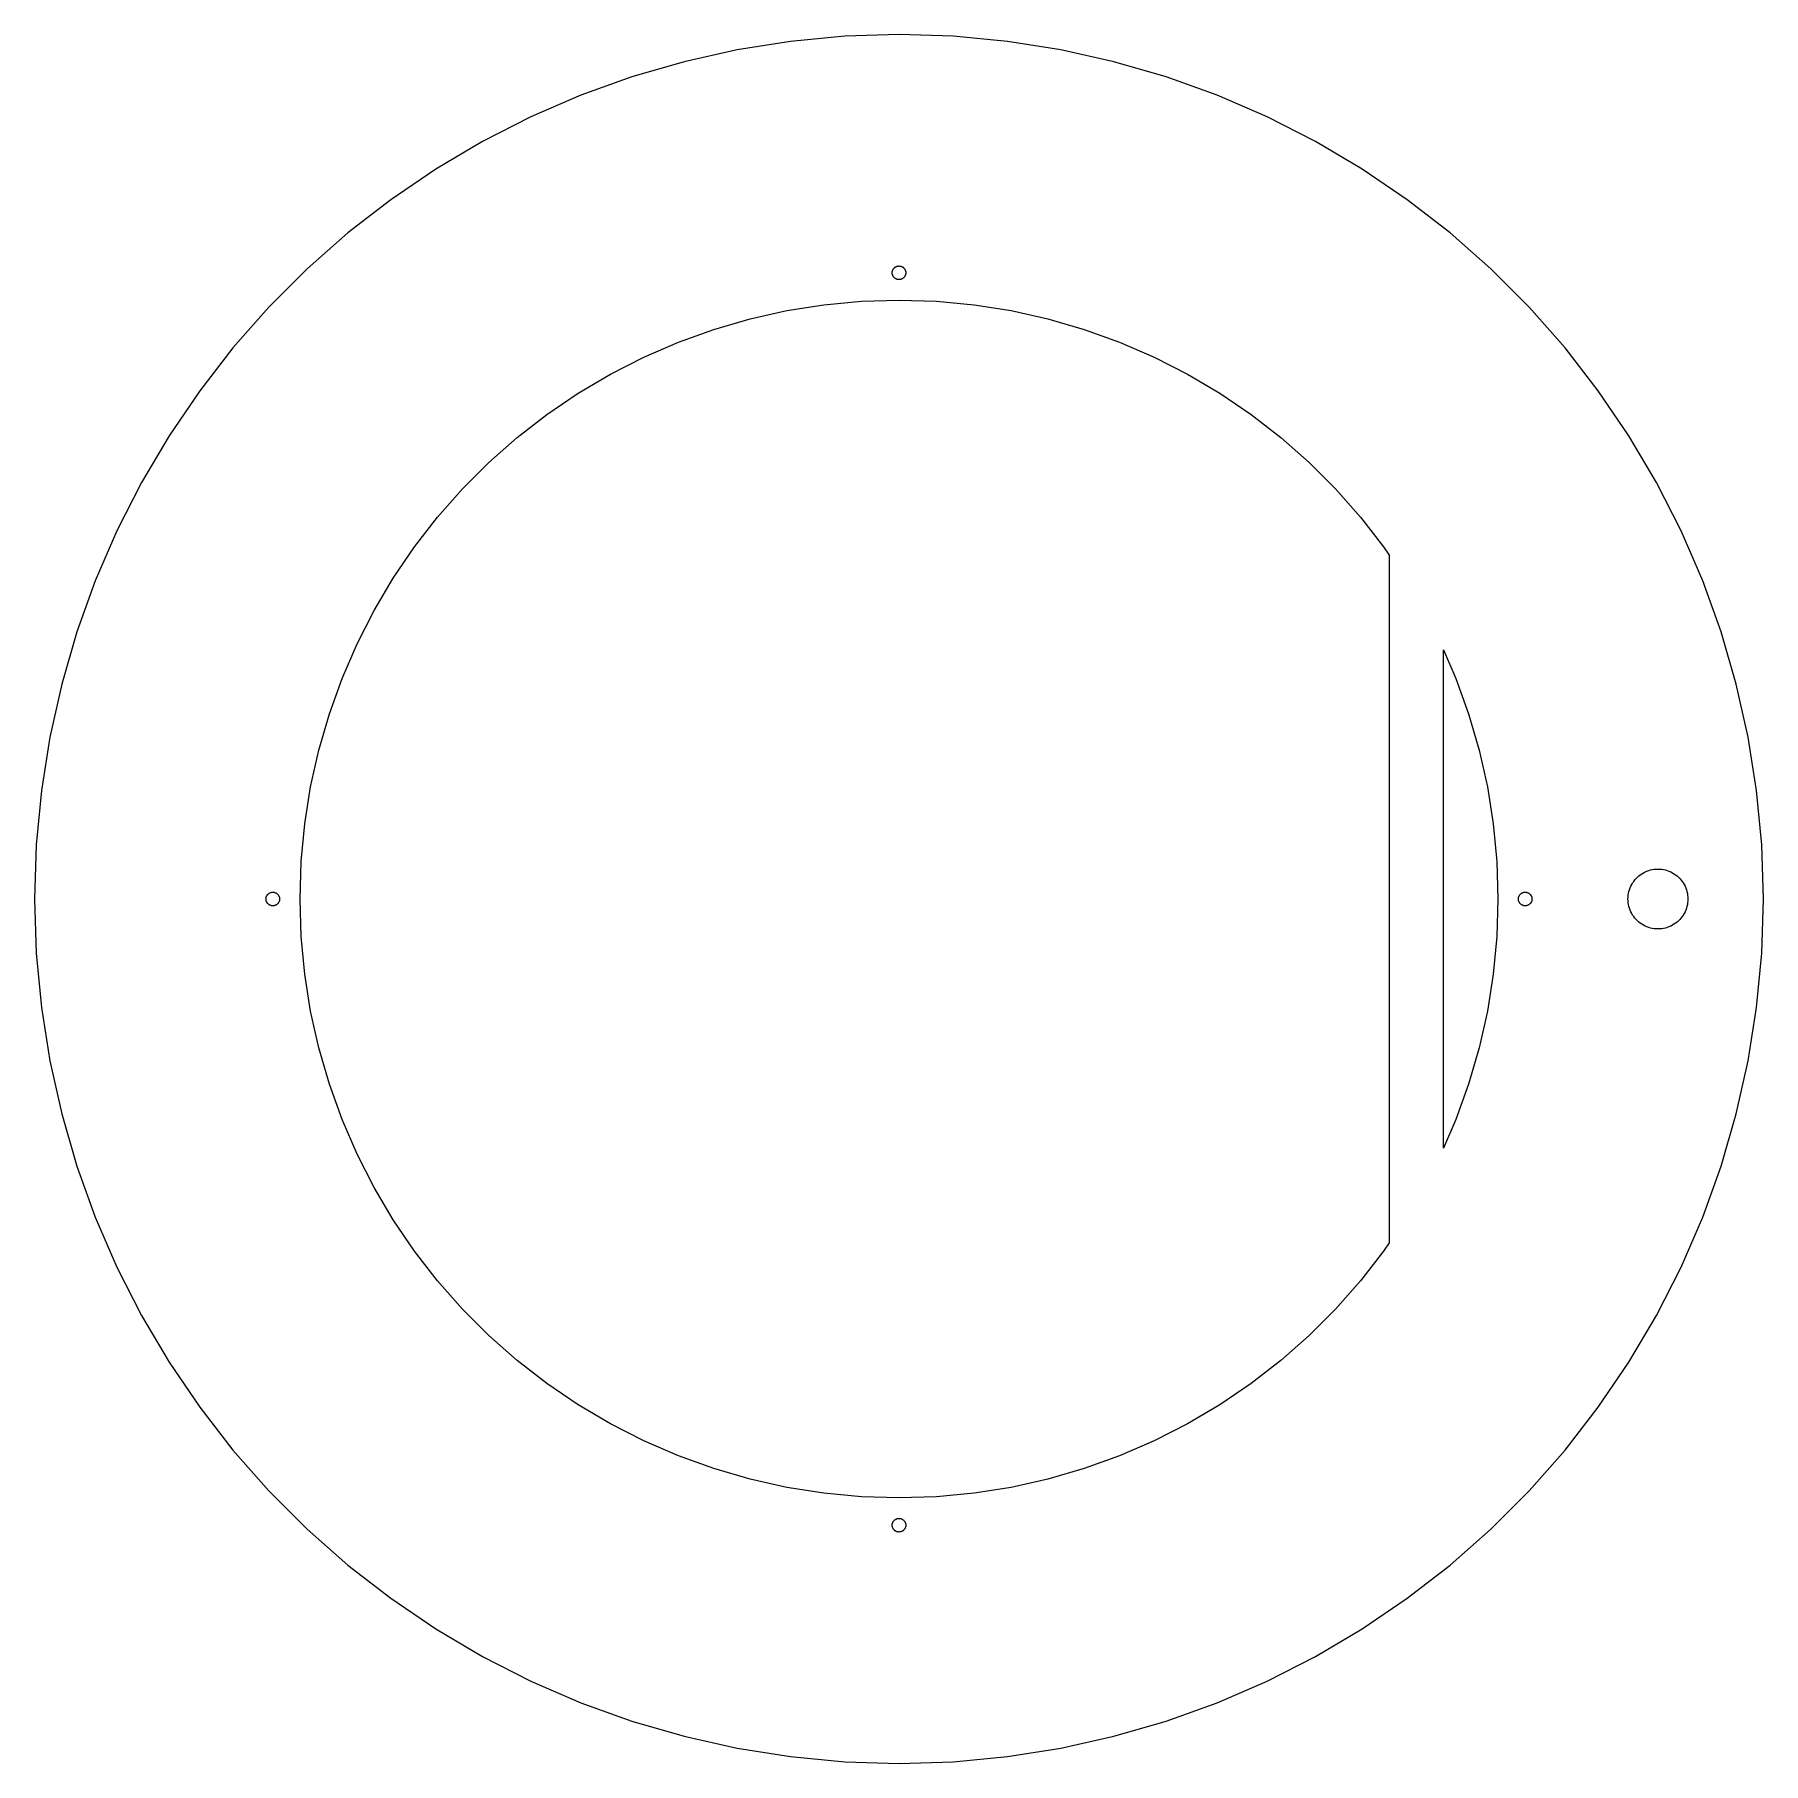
# Model space of a CAD drawing. Header units: metres. Extents: x -318 to 318, y -318 to 318.
import ezdxf

# ---------------------------------------------------------------- set-up
doc = ezdxf.new("R2010")
doc.units = ezdxf.units.M

msp = doc.modelspace()

# ---------------------------------------------------------------- linework, layer by layer
for p, q in [((0, 317.5), (-19.936, 316.873)), ((19.936, 316.873), (0, 317.5)), ((-59.4936, 311.876), (-78.959, 307.525)), ((-39.7933, 314.996), (-59.4936, 311.876)), ((-19.936, 316.873), (-39.7933, 314.996)), ((39.7933, 314.996), (19.936, 316.873)), ((59.4936, 311.876), (39.7933, 314.996)), ((78.959, 307.525), (59.4936, 311.876)), ((-78.959, 307.525), (-98.1129, 301.96)), ((98.1129, 301.96), (78.959, 307.525)), ((-98.1129, 301.96), (-116.88, 295.204)), ((116.88, 295.204), (98.1129, 301.96)), ((-116.88, 295.204), (-135.185, 287.283)), ((135.185, 287.283), (116.88, 295.204)), ((-135.185, 287.283), (-152.957, 278.227)), ((152.957, 278.227), (135.185, 287.283)), ((-152.957, 278.227), (-170.125, 268.074)), ((170.125, 268.074), (152.957, 278.227)), ((-170.125, 268.074), (-186.622, 256.863)), ((186.622, 256.863), (170.125, 268.074)), ((-186.622, 256.863), (-202.382, 244.638)), ((202.382, 244.638), (186.622, 256.863)), ((-202.382, 244.638), (-217.344, 231.448)), ((217.344, 231.448), (202.382, 244.638)), ((-217.344, 231.448), (-231.448, 217.344)), ((-2.5, 230), (-2.49506, 230.157)), ((-2.49506, 229.843), (-2.5, 230)), ((-2.49506, 230.157), (-2.48029, 230.313)), ((-2.48029, 229.687), (-2.49506, 229.843)), ((-2.48029, 230.313), (-2.4557, 230.468)), ((-2.4557, 229.532), (-2.48029, 229.687)), ((-2.4557, 230.468), (-2.42145, 230.622)), ((-2.42145, 229.378), (-2.4557, 229.532)), ((-2.42145, 230.622), (-2.37764, 230.773)), ((-2.37764, 229.227), (-2.42145, 229.378)), ((-2.37764, 230.773), (-2.32443, 230.92)), ((-2.32443, 229.08), (-2.37764, 229.227)), ((-2.32443, 230.92), (-2.26205, 231.064)), ((-2.26205, 228.936), (-2.32443, 229.08)), ((-2.26205, 231.064), (-2.19077, 231.204)), ((-2.19077, 228.796), (-2.26205, 228.936)), ((-2.19077, 231.204), (-2.11081, 231.34)), ((-2.11081, 228.66), (-2.19077, 228.796)), ((-2.11081, 231.34), (-2.02254, 231.469)), ((-2.02254, 228.531), (-2.11081, 228.66)), ((-2.02254, 231.469), (-1.92627, 231.594)), ((-1.92627, 231.594), (-1.82242, 231.711)), ((-1.82242, 231.711), (-1.71136, 231.822)), ((-1.71136, 231.822), (-1.59355, 231.926)), ((-1.59355, 231.926), (-1.46945, 232.023)), ((-1.46945, 232.023), (-1.33955, 232.111)), ((-1.33955, 232.111), (-1.20438, 232.191)), ((-1.20438, 232.191), (-1.06444, 232.262)), ((-1.06444, 232.262), (-0.920303, 232.324)), ((-0.920303, 232.324), (-0.772537, 232.378)), ((-0.772537, 232.378), (-0.621719, 232.421)), ((-0.621719, 232.421), (-0.468445, 232.456)), ((-0.468445, 232.456), (-0.313324, 232.48)), ((-0.313324, 232.48), (-0.156967, 232.495)), ((-0.156967, 232.495), (0, 232.5)), ((0, 232.5), (0.156967, 232.495)), ((0.156967, 232.495), (0.313324, 232.48)), ((0.313324, 232.48), (0.468445, 232.456)), ((0.468445, 232.456), (0.621719, 232.421)), ((0.621719, 232.421), (0.772537, 232.378)), ((0.772537, 232.378), (0.920303, 232.324)), ((0.920303, 232.324), (1.06444, 232.262)), ((1.06444, 232.262), (1.20438, 232.191)), ((1.20438, 232.191), (1.33955, 232.111)), ((1.33955, 232.111), (1.46945, 232.023)), ((1.46945, 232.023), (1.59355, 231.926)), ((1.59355, 231.926), (1.71136, 231.822)), ((1.71136, 231.822), (1.82242, 231.711)), ((1.82242, 231.711), (1.92627, 231.594)), ((1.92627, 231.594), (2.02254, 231.469)), ((2.02254, 231.469), (2.11081, 231.34)), ((2.11081, 228.66), (2.02254, 228.531)), ((2.11081, 231.34), (2.19077, 231.204)), ((2.19077, 228.796), (2.11081, 228.66)), ((2.19077, 231.204), (2.26205, 231.064)), ((2.26205, 228.936), (2.19077, 228.796)), ((2.26205, 231.064), (2.32443, 230.92)), ((2.32443, 229.08), (2.26205, 228.936)), ((2.32443, 230.92), (2.37764, 230.773)), ((2.37764, 229.227), (2.32443, 229.08)), ((2.37764, 230.773), (2.42145, 230.622)), ((2.42145, 229.378), (2.37764, 229.227)), ((2.42145, 230.622), (2.4557, 230.468)), ((2.4557, 229.532), (2.42145, 229.378)), ((2.4557, 230.468), (2.48029, 230.313)), ((2.48029, 229.687), (2.4557, 229.532)), ((2.48029, 230.313), (2.49506, 230.157)), ((2.49506, 229.843), (2.48029, 229.687)), ((2.49506, 230.157), (2.5, 230)), ((2.5, 230), (2.49506, 229.843)), ((231.448, 217.344), (217.344, 231.448)), ((-1.92627, 228.406), (-2.02254, 228.531)), ((-1.82242, 228.289), (-1.92627, 228.406)), ((-1.71136, 228.178), (-1.82242, 228.289)), ((-1.59355, 228.074), (-1.71136, 228.178)), ((-1.46945, 227.977), (-1.59355, 228.074)), ((-1.33955, 227.889), (-1.46945, 227.977)), ((-1.20438, 227.809), (-1.33955, 227.889)), ((-1.06444, 227.738), (-1.20438, 227.809)), ((-0.920303, 227.676), (-1.06444, 227.738)), ((-0.772537, 227.622), (-0.920303, 227.676)), ((-0.621719, 227.579), (-0.772537, 227.622)), ((-0.468445, 227.544), (-0.621719, 227.579)), ((-0.313324, 227.52), (-0.468445, 227.544)), ((-0.156967, 227.505), (-0.313324, 227.52)), ((0, 227.5), (-0.156967, 227.505)), ((0.156967, 227.505), (0, 227.5)), ((0.313324, 227.52), (0.156967, 227.505)), ((0.468445, 227.544), (0.313324, 227.52)), ((0.621719, 227.579), (0.468445, 227.544)), ((0.772537, 227.622), (0.621719, 227.579)), ((0.920303, 227.676), (0.772537, 227.622)), ((1.06444, 227.738), (0.920303, 227.676)), ((1.20438, 227.809), (1.06444, 227.738)), ((1.33955, 227.889), (1.20438, 227.809)), ((1.46945, 227.977), (1.33955, 227.889)), ((1.59355, 228.074), (1.46945, 227.977)), ((1.71136, 228.178), (1.59355, 228.074)), ((1.82242, 228.289), (1.71136, 228.178)), ((1.92627, 228.406), (1.82242, 228.289)), ((2.02254, 228.531), (1.92627, 228.406)), ((-231.448, 217.344), (-244.638, 202.382)), ((-54.7118, 213.088), (-41.2239, 216.103)), ((-41.2239, 216.103), (-27.5733, 218.265)), ((-27.5733, 218.265), (-13.8139, 219.566)), ((-13.8139, 219.566), (0, 220)), ((0, 220), (13.8139, 219.566)), ((13.8139, 219.566), (27.5733, 218.265)), ((27.5733, 218.265), (41.2239, 216.103)), ((41.2239, 216.103), (54.7118, 213.088)), ((244.638, 202.382), (231.448, 217.344)), ((-67.9837, 209.232), (-54.7118, 213.088)), ((54.7118, 213.088), (67.9837, 209.232)), ((-93.6714, 199.062), (-80.9874, 204.551)), ((-80.9874, 204.551), (-67.9837, 209.232)), ((67.9837, 209.232), (80.9874, 204.551)), ((80.9874, 204.551), (93.6714, 199.062)), ((-244.638, 202.382), (-256.863, 186.622)), ((-105.986, 192.787), (-93.6714, 199.062)), ((93.6714, 199.062), (105.986, 192.787)), ((256.863, 186.622), (244.638, 202.382)), ((-117.882, 185.752), (-105.986, 192.787)), ((105.986, 192.787), (117.882, 185.752)), ((-256.863, 186.622), (-268.074, 170.125)), ((-129.313, 177.984), (-117.882, 185.752)), ((117.882, 185.752), (129.313, 177.984)), ((268.074, 170.125), (256.863, 186.622)), ((-140.233, 169.513), (-129.313, 177.984)), ((129.313, 177.984), (140.233, 169.513)), ((-268.074, 170.125), (-278.227, 152.957)), ((-150.6, 160.373), (-140.233, 169.513)), ((140.233, 169.513), (150.6, 160.373)), ((278.227, 152.957), (268.074, 170.125)), ((-160.373, 150.6), (-150.6, 160.373)), ((150.6, 160.373), (160.373, 150.6)), ((-278.227, 152.957), (-287.283, 135.185)), ((287.283, 135.185), (278.227, 152.957)), ((-169.513, 140.233), (-160.373, 150.6)), ((160.373, 150.6), (169.513, 140.233)), ((-177.984, 129.313), (-169.513, 140.233)), ((169.513, 140.233), (177.984, 129.313)), ((-287.283, 135.185), (-295.204, 116.88)), ((295.204, 116.88), (287.283, 135.185)), ((-185.752, 117.882), (-177.984, 129.313)), ((177.984, 129.313), (180, 126.346)), ((180, 126.346), (180, -126.346)), ((-295.204, 116.88), (-301.96, 98.1129)), ((-192.787, 105.986), (-185.752, 117.882)), ((301.96, 98.1129), (295.204, 116.88)), ((-199.062, 93.6714), (-192.787, 105.986)), ((-301.96, 98.1129), (-307.525, 78.959)), ((307.525, 78.959), (301.96, 98.1129)), ((-204.551, 80.9874), (-199.062, 93.6714)), ((200, 91.5037), (204.551, 80.9874)), ((200, -91.5037), (200, 91.5037)), ((-307.525, 78.959), (-311.876, 59.4936)), ((-209.232, 67.9837), (-204.551, 80.9874)), ((204.551, 80.9874), (209.232, 67.9837)), ((311.876, 59.4936), (307.525, 78.959)), ((-213.088, 54.7118), (-209.232, 67.9837)), ((209.232, 67.9837), (213.088, 54.7118)), ((-311.876, 59.4936), (-314.996, 39.7933)), ((314.996, 39.7933), (311.876, 59.4936)), ((-216.103, 41.2239), (-213.088, 54.7118)), ((213.088, 54.7118), (216.103, 41.2239)), ((-314.996, 39.7933), (-316.873, 19.936)), ((-218.265, 27.5733), (-216.103, 41.2239)), ((216.103, 41.2239), (218.265, 27.5733)), ((316.873, 19.936), (314.996, 39.7933)), ((-219.566, 13.8139), (-218.265, 27.5733)), ((218.265, 27.5733), (219.566, 13.8139)), ((-316.873, 19.936), (-317.5, 0)), ((317.5, 0), (316.873, 19.936)), ((-220, 0), (-219.566, 13.8139)), ((219.566, 13.8139), (220, 0)), ((269.462, 5.89409), (269.851, 6.46564)), ((269.851, 6.46564), (270.274, 7.01166)), ((270.274, 7.01166), (270.731, 7.53001)), ((270.731, 7.53001), (271.22, 8.01865)), ((271.22, 8.01865), (271.738, 8.47563)), ((271.738, 8.47563), (272.284, 8.89919)), ((272.284, 8.89919), (272.856, 9.2876)), ((272.856, 9.2876), (273.451, 9.63936)), ((273.451, 9.63936), (274.066, 9.95309)), ((274.066, 9.95309), (274.701, 10.2275)), ((274.701, 10.2275), (275.351, 10.4616)), ((275.351, 10.4616), (276.014, 10.6544)), ((276.014, 10.6544), (276.689, 10.8051)), ((276.689, 10.8051), (277.371, 10.9133)), ((277.371, 10.9133), (278.059, 10.9783)), ((278.059, 10.9783), (278.75, 11)), ((278.75, 11), (279.441, 10.9783)), ((279.441, 10.9783), (280.129, 10.9133)), ((280.129, 10.9133), (280.811, 10.8051)), ((280.811, 10.8051), (281.486, 10.6544)), ((281.486, 10.6544), (282.149, 10.4616)), ((282.149, 10.4616), (282.799, 10.2275)), ((282.799, 10.2275), (283.434, 9.95309)), ((283.434, 9.95309), (284.049, 9.63936)), ((284.049, 9.63936), (284.644, 9.2876)), ((284.644, 9.2876), (285.216, 8.89919)), ((285.216, 8.89919), (285.762, 8.47563)), ((285.762, 8.47563), (286.28, 8.01865)), ((286.28, 8.01865), (286.769, 7.53001)), ((286.769, 7.53001), (287.226, 7.01166)), ((287.226, 7.01166), (287.649, 6.46564)), ((287.649, 6.46564), (288.038, 5.89409)), ((-317.5, 0), (-316.873, -19.936)), ((-232.5, 0), (-232.495, 0.156967)), ((-232.495, -0.156967), (-232.5, 0)), ((-232.495, 0.156967), (-232.48, 0.313324)), ((-232.48, 0.313324), (-232.456, 0.468445)), ((-232.456, 0.468445), (-232.421, 0.621719)), ((-232.421, 0.621719), (-232.378, 0.772537)), ((-232.378, 0.772537), (-232.324, 0.920303)), ((-232.324, 0.920303), (-232.262, 1.06444)), ((-232.262, 1.06444), (-232.191, 1.20438)), ((-232.191, 1.20438), (-232.111, 1.33955)), ((-232.111, 1.33955), (-232.023, 1.46945)), ((-232.023, 1.46945), (-231.926, 1.59355)), ((-231.926, 1.59355), (-231.822, 1.71136)), ((-231.822, 1.71136), (-231.711, 1.82242)), ((-231.711, 1.82242), (-231.594, 1.92627)), ((-231.594, 1.92627), (-231.469, 2.02254)), ((-231.469, 2.02254), (-231.34, 2.11081)), ((-231.34, 2.11081), (-231.204, 2.19077)), ((-231.204, 2.19077), (-231.064, 2.26205)), ((-231.064, 2.26205), (-230.92, 2.32443)), ((-230.92, 2.32443), (-230.773, 2.37764)), ((-230.773, 2.37764), (-230.622, 2.42145)), ((-230.622, 2.42145), (-230.468, 2.4557)), ((-230.468, 2.4557), (-230.313, 2.48029)), ((-230.313, 2.48029), (-230.157, 2.49506)), ((-230.157, 2.49506), (-230, 2.5)), ((-230, 2.5), (-229.843, 2.49506)), ((-229.843, 2.49506), (-229.687, 2.48029)), ((-229.687, 2.48029), (-229.532, 2.4557)), ((-229.532, 2.4557), (-229.378, 2.42145)), ((-229.378, 2.42145), (-229.227, 2.37764)), ((-229.227, 2.37764), (-229.08, 2.32443)), ((-229.08, 2.32443), (-228.936, 2.26205)), ((-228.936, 2.26205), (-228.796, 2.19077)), ((-228.796, 2.19077), (-228.66, 2.11081)), ((-228.66, 2.11081), (-228.531, 2.02254)), ((-228.531, 2.02254), (-228.406, 1.92627)), ((-228.406, 1.92627), (-228.289, 1.82242)), ((-228.289, 1.82242), (-228.178, 1.71136)), ((-228.178, 1.71136), (-228.074, 1.59355)), ((-228.074, 1.59355), (-227.977, 1.46945)), ((-227.977, 1.46945), (-227.889, 1.33955)), ((-227.889, 1.33955), (-227.809, 1.20438)), ((-227.809, 1.20438), (-227.738, 1.06444)), ((-227.738, 1.06444), (-227.676, 0.920303)), ((-227.676, 0.920303), (-227.622, 0.772537)), ((-227.622, 0.772537), (-227.579, 0.621719)), ((-227.579, 0.621719), (-227.544, 0.468445)), ((-227.544, 0.468445), (-227.52, 0.313324)), ((-227.52, 0.313324), (-227.505, 0.156967)), ((-227.505, 0.156967), (-227.5, 0)), ((-227.5, 0), (-227.505, -0.156967)), ((-219.566, -13.8139), (-220, 0)), ((220, 0), (219.566, -13.8139)), ((227.5, 0), (227.505, 0.156967)), ((227.505, -0.156967), (227.5, 0)), ((227.505, 0.156967), (227.52, 0.313324)), ((227.52, 0.313324), (227.544, 0.468445)), ((227.544, 0.468445), (227.579, 0.621719)), ((227.579, 0.621719), (227.622, 0.772537)), ((227.622, 0.772537), (227.676, 0.920303)), ((227.676, 0.920303), (227.738, 1.06444)), ((227.738, 1.06444), (227.809, 1.20438)), ((227.809, 1.20438), (227.889, 1.33955)), ((227.889, 1.33955), (227.977, 1.46945)), ((227.977, 1.46945), (228.074, 1.59355)), ((228.074, 1.59355), (228.178, 1.71136)), ((228.178, 1.71136), (228.289, 1.82242)), ((228.289, 1.82242), (228.406, 1.92627)), ((228.406, 1.92627), (228.531, 2.02254)), ((228.531, 2.02254), (228.66, 2.11081)), ((228.66, 2.11081), (228.796, 2.19077)), ((228.796, 2.19077), (228.936, 2.26205)), ((228.936, 2.26205), (229.08, 2.32443)), ((229.08, 2.32443), (229.227, 2.37764)), ((229.227, 2.37764), (229.378, 2.42145)), ((229.378, 2.42145), (229.532, 2.4557)), ((229.532, 2.4557), (229.687, 2.48029)), ((229.687, 2.48029), (229.843, 2.49506)), ((229.843, 2.49506), (230, 2.5)), ((230, 2.5), (230.157, 2.49506)), ((230.157, 2.49506), (230.313, 2.48029)), ((230.313, 2.48029), (230.468, 2.4557)), ((230.468, 2.4557), (230.622, 2.42145)), ((230.622, 2.42145), (230.773, 2.37764)), ((230.773, 2.37764), (230.92, 2.32443)), ((230.92, 2.32443), (231.064, 2.26205)), ((231.064, 2.26205), (231.204, 2.19077)), ((231.204, 2.19077), (231.34, 2.11081)), ((231.34, 2.11081), (231.469, 2.02254)), ((231.469, 2.02254), (231.594, 1.92627)), ((231.594, 1.92627), (231.711, 1.82242)), ((231.711, 1.82242), (231.822, 1.71136)), ((231.822, 1.71136), (231.926, 1.59355)), ((231.926, 1.59355), (232.023, 1.46945)), ((232.023, 1.46945), (232.111, 1.33955)), ((232.111, 1.33955), (232.191, 1.20438)), ((232.191, 1.20438), (232.262, 1.06444)), ((232.262, 1.06444), (232.324, 0.920303)), ((232.324, 0.920303), (232.378, 0.772537)), ((232.378, 0.772537), (232.421, 0.621719)), ((232.421, 0.621719), (232.456, 0.468445)), ((232.456, 0.468445), (232.48, 0.313324)), ((232.48, 0.313324), (232.495, 0.156967)), ((232.495, 0.156967), (232.5, 0)), ((232.5, 0), (232.495, -0.156967)), ((267.75, 0), (267.772, 0.690689)), ((267.772, -0.690689), (267.75, 0)), ((267.772, 0.690689), (267.837, 1.37866)), ((267.837, 1.37866), (267.945, 2.06119)), ((267.945, 2.06119), (268.096, 2.73558)), ((268.096, 2.73558), (268.288, 3.39919)), ((268.288, 3.39919), (268.522, 4.04936)), ((268.522, 4.04936), (268.797, 4.68356)), ((268.797, 4.68356), (269.111, 5.29929)), ((269.111, 5.29929), (269.462, 5.89409)), ((288.038, 5.89409), (288.389, 5.29929)), ((288.389, 5.29929), (288.703, 4.68356)), ((288.703, 4.68356), (288.978, 4.04936)), ((288.978, 4.04936), (289.212, 3.39919)), ((289.212, 3.39919), (289.404, 2.73558)), ((289.404, 2.73558), (289.555, 2.06119)), ((289.555, 2.06119), (289.663, 1.37866)), ((289.663, 1.37866), (289.728, 0.690689)), ((289.728, 0.690689), (289.75, 0)), ((289.75, 0), (289.728, -0.690689)), ((316.873, -19.936), (317.5, 0)), ((-232.48, -0.313324), (-232.495, -0.156967)), ((-232.456, -0.468445), (-232.48, -0.313324)), ((-232.421, -0.621719), (-232.456, -0.468445)), ((-232.378, -0.772537), (-232.421, -0.621719)), ((-232.324, -0.920303), (-232.378, -0.772537)), ((-232.262, -1.06444), (-232.324, -0.920303)), ((-232.191, -1.20438), (-232.262, -1.06444)), ((-232.111, -1.33955), (-232.191, -1.20438)), ((-232.023, -1.46945), (-232.111, -1.33955)), ((-231.926, -1.59355), (-232.023, -1.46945)), ((-231.822, -1.71136), (-231.926, -1.59355)), ((-231.711, -1.82242), (-231.822, -1.71136)), ((-231.594, -1.92627), (-231.711, -1.82242)), ((-231.469, -2.02254), (-231.594, -1.92627)), ((-231.34, -2.11081), (-231.469, -2.02254)), ((-231.204, -2.19077), (-231.34, -2.11081)), ((-231.064, -2.26205), (-231.204, -2.19077)), ((-230.92, -2.32443), (-231.064, -2.26205)), ((-230.773, -2.37764), (-230.92, -2.32443)), ((-230.622, -2.42145), (-230.773, -2.37764)), ((-230.468, -2.4557), (-230.622, -2.42145)), ((-230.313, -2.48029), (-230.468, -2.4557)), ((-230.157, -2.49506), (-230.313, -2.48029)), ((-230, -2.5), (-230.157, -2.49506)), ((-229.843, -2.49506), (-230, -2.5)), ((-229.687, -2.48029), (-229.843, -2.49506)), ((-229.532, -2.4557), (-229.687, -2.48029)), ((-229.378, -2.42145), (-229.532, -2.4557)), ((-229.227, -2.37764), (-229.378, -2.42145)), ((-229.08, -2.32443), (-229.227, -2.37764)), ((-228.936, -2.26205), (-229.08, -2.32443)), ((-228.796, -2.19077), (-228.936, -2.26205)), ((-228.66, -2.11081), (-228.796, -2.19077)), ((-228.531, -2.02254), (-228.66, -2.11081)), ((-228.406, -1.92627), (-228.531, -2.02254)), ((-228.289, -1.82242), (-228.406, -1.92627)), ((-228.178, -1.71136), (-228.289, -1.82242)), ((-228.074, -1.59355), (-228.178, -1.71136)), ((-227.977, -1.46945), (-228.074, -1.59355)), ((-227.889, -1.33955), (-227.977, -1.46945)), ((-227.809, -1.20438), (-227.889, -1.33955)), ((-227.738, -1.06444), (-227.809, -1.20438)), ((-227.676, -0.920303), (-227.738, -1.06444)), ((-227.622, -0.772537), (-227.676, -0.920303)), ((-227.579, -0.621719), (-227.622, -0.772537)), ((-227.544, -0.468445), (-227.579, -0.621719)), ((-227.52, -0.313324), (-227.544, -0.468445)), ((-227.505, -0.156967), (-227.52, -0.313324)), ((227.52, -0.313324), (227.505, -0.156967)), ((227.544, -0.468445), (227.52, -0.313324)), ((227.579, -0.621719), (227.544, -0.468445)), ((227.622, -0.772537), (227.579, -0.621719)), ((227.676, -0.920303), (227.622, -0.772537)), ((227.738, -1.06444), (227.676, -0.920303)), ((227.809, -1.20438), (227.738, -1.06444)), ((227.889, -1.33955), (227.809, -1.20438)), ((227.977, -1.46945), (227.889, -1.33955)), ((228.074, -1.59355), (227.977, -1.46945)), ((228.178, -1.71136), (228.074, -1.59355)), ((228.289, -1.82242), (228.178, -1.71136)), ((228.406, -1.92627), (228.289, -1.82242)), ((228.531, -2.02254), (228.406, -1.92627)), ((228.66, -2.11081), (228.531, -2.02254)), ((228.796, -2.19077), (228.66, -2.11081)), ((228.936, -2.26205), (228.796, -2.19077)), ((229.08, -2.32443), (228.936, -2.26205)), ((229.227, -2.37764), (229.08, -2.32443)), ((229.378, -2.42145), (229.227, -2.37764)), ((229.532, -2.4557), (229.378, -2.42145)), ((229.687, -2.48029), (229.532, -2.4557)), ((229.843, -2.49506), (229.687, -2.48029)), ((230, -2.5), (229.843, -2.49506)), ((230.157, -2.49506), (230, -2.5)), ((230.313, -2.48029), (230.157, -2.49506)), ((230.468, -2.4557), (230.313, -2.48029)), ((230.622, -2.42145), (230.468, -2.4557)), ((230.773, -2.37764), (230.622, -2.42145)), ((230.92, -2.32443), (230.773, -2.37764)), ((231.064, -2.26205), (230.92, -2.32443)), ((231.204, -2.19077), (231.064, -2.26205)), ((231.34, -2.11081), (231.204, -2.19077)), ((231.469, -2.02254), (231.34, -2.11081)), ((231.594, -1.92627), (231.469, -2.02254)), ((231.711, -1.82242), (231.594, -1.92627)), ((231.822, -1.71136), (231.711, -1.82242)), ((231.926, -1.59355), (231.822, -1.71136)), ((232.023, -1.46945), (231.926, -1.59355)), ((232.111, -1.33955), (232.023, -1.46945)), ((232.191, -1.20438), (232.111, -1.33955)), ((232.262, -1.06444), (232.191, -1.20438)), ((232.324, -0.920303), (232.262, -1.06444)), ((232.378, -0.772537), (232.324, -0.920303)), ((232.421, -0.621719), (232.378, -0.772537)), ((232.456, -0.468445), (232.421, -0.621719)), ((232.48, -0.313324), (232.456, -0.468445)), ((232.495, -0.156967), (232.48, -0.313324)), ((267.837, -1.37866), (267.772, -0.690689)), ((267.945, -2.06119), (267.837, -1.37866)), ((268.096, -2.73558), (267.945, -2.06119)), ((268.288, -3.39919), (268.096, -2.73558)), ((268.522, -4.04936), (268.288, -3.39919)), ((268.797, -4.68356), (268.522, -4.04936)), ((269.111, -5.29929), (268.797, -4.68356)), ((269.462, -5.89409), (269.111, -5.29929)), ((269.851, -6.46564), (269.462, -5.89409)), ((288.038, -5.89409), (287.649, -6.46564)), ((288.389, -5.29929), (288.038, -5.89409)), ((288.703, -4.68356), (288.389, -5.29929)), ((288.978, -4.04936), (288.703, -4.68356)), ((289.212, -3.39919), (288.978, -4.04936)), ((289.404, -2.73558), (289.212, -3.39919)), ((289.555, -2.06119), (289.404, -2.73558)), ((289.663, -1.37866), (289.555, -2.06119)), ((289.728, -0.690689), (289.663, -1.37866)), ((270.274, -7.01166), (269.851, -6.46564)), ((270.731, -7.53001), (270.274, -7.01166)), ((271.22, -8.01865), (270.731, -7.53001)), ((271.738, -8.47563), (271.22, -8.01865)), ((272.284, -8.89919), (271.738, -8.47563)), ((272.856, -9.2876), (272.284, -8.89919)), ((273.451, -9.63936), (272.856, -9.2876)), ((274.066, -9.95309), (273.451, -9.63936)), ((274.701, -10.2275), (274.066, -9.95309)), ((275.351, -10.4616), (274.701, -10.2275)), ((276.014, -10.6544), (275.351, -10.4616)), ((276.689, -10.8051), (276.014, -10.6544)), ((277.371, -10.9133), (276.689, -10.8051)), ((278.059, -10.9783), (277.371, -10.9133)), ((278.75, -11), (278.059, -10.9783)), ((279.441, -10.9783), (278.75, -11)), ((280.129, -10.9133), (279.441, -10.9783)), ((280.811, -10.8051), (280.129, -10.9133)), ((281.486, -10.6544), (280.811, -10.8051)), ((282.149, -10.4616), (281.486, -10.6544)), ((282.799, -10.2275), (282.149, -10.4616)), ((283.434, -9.95309), (282.799, -10.2275)), ((284.049, -9.63936), (283.434, -9.95309)), ((284.644, -9.2876), (284.049, -9.63936)), ((285.216, -8.89919), (284.644, -9.2876)), ((285.762, -8.47563), (285.216, -8.89919)), ((286.28, -8.01865), (285.762, -8.47563)), ((286.769, -7.53001), (286.28, -8.01865)), ((287.226, -7.01166), (286.769, -7.53001)), ((287.649, -6.46564), (287.226, -7.01166)), ((-218.265, -27.5733), (-219.566, -13.8139)), ((219.566, -13.8139), (218.265, -27.5733)), ((-316.873, -19.936), (-314.996, -39.7933)), ((314.996, -39.7933), (316.873, -19.936)), ((-216.103, -41.2239), (-218.265, -27.5733)), ((218.265, -27.5733), (216.103, -41.2239)), ((-314.996, -39.7933), (-311.876, -59.4936)), ((-213.088, -54.7118), (-216.103, -41.2239)), ((216.103, -41.2239), (213.088, -54.7118)), ((311.876, -59.4936), (314.996, -39.7933)), ((-209.232, -67.9837), (-213.088, -54.7118)), ((213.088, -54.7118), (209.232, -67.9837)), ((-311.876, -59.4936), (-307.525, -78.959)), ((307.525, -78.959), (311.876, -59.4936)), ((-204.551, -80.9874), (-209.232, -67.9837)), ((209.232, -67.9837), (204.551, -80.9874)), ((-307.525, -78.959), (-301.96, -98.1129)), ((-199.062, -93.6714), (-204.551, -80.9874)), ((204.551, -80.9874), (200, -91.5037)), ((301.96, -98.1129), (307.525, -78.959)), ((-192.787, -105.986), (-199.062, -93.6714)), ((-301.96, -98.1129), (-295.204, -116.88)), ((295.204, -116.88), (301.96, -98.1129)), ((-185.752, -117.882), (-192.787, -105.986)), ((-295.204, -116.88), (-287.283, -135.185)), ((-177.984, -129.313), (-185.752, -117.882)), ((287.283, -135.185), (295.204, -116.88)), ((180, -126.346), (177.984, -129.313)), ((-169.513, -140.233), (-177.984, -129.313)), ((177.984, -129.313), (169.513, -140.233)), ((-287.283, -135.185), (-278.227, -152.957)), ((278.227, -152.957), (287.283, -135.185)), ((-160.373, -150.6), (-169.513, -140.233)), ((169.513, -140.233), (160.373, -150.6)), ((-150.6, -160.373), (-160.373, -150.6)), ((160.373, -150.6), (150.6, -160.373)), ((-278.227, -152.957), (-268.074, -170.125)), ((268.074, -170.125), (278.227, -152.957)), ((-140.233, -169.513), (-150.6, -160.373)), ((150.6, -160.373), (140.233, -169.513)), ((-268.074, -170.125), (-256.863, -186.622)), ((-129.313, -177.984), (-140.233, -169.513)), ((140.233, -169.513), (129.313, -177.984)), ((256.863, -186.622), (268.074, -170.125)), ((-117.882, -185.752), (-129.313, -177.984)), ((129.313, -177.984), (117.882, -185.752)), ((-256.863, -186.622), (-244.638, -202.382)), ((-105.986, -192.787), (-117.882, -185.752)), ((117.882, -185.752), (105.986, -192.787)), ((244.638, -202.382), (256.863, -186.622)), ((-93.6714, -199.062), (-105.986, -192.787)), ((105.986, -192.787), (93.6714, -199.062)), ((-244.638, -202.382), (-231.448, -217.344)), ((-80.9874, -204.551), (-93.6714, -199.062)), ((93.6714, -199.062), (80.9874, -204.551)), ((231.448, -217.344), (244.638, -202.382)), ((-67.9837, -209.232), (-80.9874, -204.551)), ((-54.7118, -213.088), (-67.9837, -209.232)), ((67.9837, -209.232), (54.7118, -213.088)), ((80.9874, -204.551), (67.9837, -209.232)), ((-41.2239, -216.103), (-54.7118, -213.088)), ((54.7118, -213.088), (41.2239, -216.103)), ((-231.448, -217.344), (-217.344, -231.448)), ((-27.5733, -218.265), (-41.2239, -216.103)), ((-13.8139, -219.566), (-27.5733, -218.265)), ((0, -220), (-13.8139, -219.566)), ((13.8139, -219.566), (0, -220)), ((27.5733, -218.265), (13.8139, -219.566)), ((41.2239, -216.103), (27.5733, -218.265)), ((217.344, -231.448), (231.448, -217.344)), ((-2.11081, -228.66), (-2.02254, -228.531)), ((-2.02254, -228.531), (-1.92627, -228.406)), ((-1.92627, -228.406), (-1.82242, -228.289)), ((-1.82242, -228.289), (-1.71136, -228.178)), ((-1.71136, -228.178), (-1.59355, -228.074)), ((-1.59355, -228.074), (-1.46945, -227.977)), ((-1.46945, -227.977), (-1.33955, -227.889)), ((-1.33955, -227.889), (-1.20438, -227.809)), ((-1.20438, -227.809), (-1.06444, -227.738)), ((-1.06444, -227.738), (-0.920303, -227.676)), ((-0.920303, -227.676), (-0.772537, -227.622)), ((-0.772537, -227.622), (-0.621719, -227.579)), ((-0.621719, -227.579), (-0.468445, -227.544)), ((-0.468445, -227.544), (-0.313324, -227.52)), ((-0.313324, -227.52), (-0.156967, -227.505)), ((-0.156967, -227.505), (0, -227.5)), ((0, -227.5), (0.156967, -227.505)), ((0.156967, -227.505), (0.313324, -227.52)), ((0.313324, -227.52), (0.468445, -227.544)), ((0.468445, -227.544), (0.621719, -227.579)), ((0.621719, -227.579), (0.772537, -227.622)), ((0.772537, -227.622), (0.920303, -227.676)), ((0.920303, -227.676), (1.06444, -227.738)), ((1.06444, -227.738), (1.20438, -227.809)), ((1.20438, -227.809), (1.33955, -227.889)), ((1.33955, -227.889), (1.46945, -227.977)), ((1.46945, -227.977), (1.59355, -228.074)), ((1.59355, -228.074), (1.71136, -228.178)), ((1.71136, -228.178), (1.82242, -228.289)), ((1.82242, -228.289), (1.92627, -228.406)), ((1.92627, -228.406), (2.02254, -228.531)), ((2.02254, -228.531), (2.11081, -228.66)), ((-217.344, -231.448), (-202.382, -244.638)), ((-2.5, -230), (-2.49506, -229.843)), ((-2.49506, -230.157), (-2.5, -230)), ((-2.49506, -229.843), (-2.48029, -229.687)), ((-2.48029, -230.313), (-2.49506, -230.157)), ((-2.48029, -229.687), (-2.4557, -229.532)), ((-2.4557, -230.468), (-2.48029, -230.313)), ((-2.4557, -229.532), (-2.42145, -229.378)), ((-2.42145, -230.622), (-2.4557, -230.468)), ((-2.42145, -229.378), (-2.37764, -229.227)), ((-2.37764, -230.773), (-2.42145, -230.622)), ((-2.37764, -229.227), (-2.32443, -229.08)), ((-2.32443, -230.92), (-2.37764, -230.773)), ((-2.32443, -229.08), (-2.26205, -228.936)), ((-2.26205, -231.064), (-2.32443, -230.92)), ((-2.26205, -228.936), (-2.19077, -228.796)), ((-2.19077, -231.204), (-2.26205, -231.064)), ((-2.19077, -228.796), (-2.11081, -228.66)), ((-2.11081, -231.34), (-2.19077, -231.204)), ((-2.02254, -231.469), (-2.11081, -231.34)), ((-1.92627, -231.594), (-2.02254, -231.469)), ((-1.82242, -231.711), (-1.92627, -231.594)), ((-1.71136, -231.822), (-1.82242, -231.711)), ((-1.59355, -231.926), (-1.71136, -231.822)), ((-1.46945, -232.023), (-1.59355, -231.926)), ((-1.33955, -232.111), (-1.46945, -232.023)), ((-1.20438, -232.191), (-1.33955, -232.111)), ((-1.06444, -232.262), (-1.20438, -232.191)), ((-0.920303, -232.324), (-1.06444, -232.262)), ((-0.772537, -232.378), (-0.920303, -232.324)), ((-0.621719, -232.421), (-0.772537, -232.378)), ((-0.468445, -232.456), (-0.621719, -232.421)), ((-0.313324, -232.48), (-0.468445, -232.456)), ((-0.156967, -232.495), (-0.313324, -232.48)), ((0, -232.5), (-0.156967, -232.495)), ((0.156967, -232.495), (0, -232.5)), ((0.313324, -232.48), (0.156967, -232.495)), ((0.468445, -232.456), (0.313324, -232.48)), ((0.621719, -232.421), (0.468445, -232.456)), ((0.772537, -232.378), (0.621719, -232.421)), ((0.920303, -232.324), (0.772537, -232.378)), ((1.06444, -232.262), (0.920303, -232.324)), ((1.20438, -232.191), (1.06444, -232.262)), ((1.33955, -232.111), (1.20438, -232.191)), ((1.46945, -232.023), (1.33955, -232.111)), ((1.59355, -231.926), (1.46945, -232.023)), ((1.71136, -231.822), (1.59355, -231.926)), ((1.82242, -231.711), (1.71136, -231.822)), ((1.92627, -231.594), (1.82242, -231.711)), ((2.02254, -231.469), (1.92627, -231.594)), ((2.11081, -231.34), (2.02254, -231.469)), ((2.11081, -228.66), (2.19077, -228.796)), ((2.19077, -231.204), (2.11081, -231.34)), ((2.19077, -228.796), (2.26205, -228.936)), ((2.26205, -231.064), (2.19077, -231.204)), ((2.26205, -228.936), (2.32443, -229.08)), ((2.32443, -230.92), (2.26205, -231.064)), ((2.32443, -229.08), (2.37764, -229.227)), ((2.37764, -230.773), (2.32443, -230.92)), ((2.37764, -229.227), (2.42145, -229.378)), ((2.42145, -230.622), (2.37764, -230.773)), ((2.42145, -229.378), (2.4557, -229.532)), ((2.4557, -230.468), (2.42145, -230.622)), ((2.4557, -229.532), (2.48029, -229.687)), ((2.48029, -230.313), (2.4557, -230.468)), ((2.48029, -229.687), (2.49506, -229.843)), ((2.49506, -230.157), (2.48029, -230.313)), ((2.49506, -229.843), (2.5, -230)), ((2.5, -230), (2.49506, -230.157)), ((202.382, -244.638), (217.344, -231.448)), ((-202.382, -244.638), (-186.622, -256.863)), ((186.622, -256.863), (202.382, -244.638)), ((-186.622, -256.863), (-170.125, -268.074)), ((170.125, -268.074), (186.622, -256.863)), ((-170.125, -268.074), (-152.957, -278.227)), ((152.957, -278.227), (170.125, -268.074)), ((-152.957, -278.227), (-135.185, -287.283)), ((135.185, -287.283), (152.957, -278.227)), ((-135.185, -287.283), (-116.88, -295.204)), ((116.88, -295.204), (135.185, -287.283)), ((-116.88, -295.204), (-98.1129, -301.96)), ((98.1129, -301.96), (116.88, -295.204)), ((-98.1129, -301.96), (-78.959, -307.525)), ((78.959, -307.525), (98.1129, -301.96)), ((-78.959, -307.525), (-59.4936, -311.876)), ((59.4936, -311.876), (78.959, -307.525)), ((-59.4936, -311.876), (-39.7933, -314.996)), ((-39.7933, -314.996), (-19.936, -316.873)), ((-19.936, -316.873), (0, -317.5)), ((0, -317.5), (19.936, -316.873)), ((19.936, -316.873), (39.7933, -314.996)), ((39.7933, -314.996), (59.4936, -311.876))]:
    msp.add_line(p, q)

doc.saveas('drawing.dxf')
